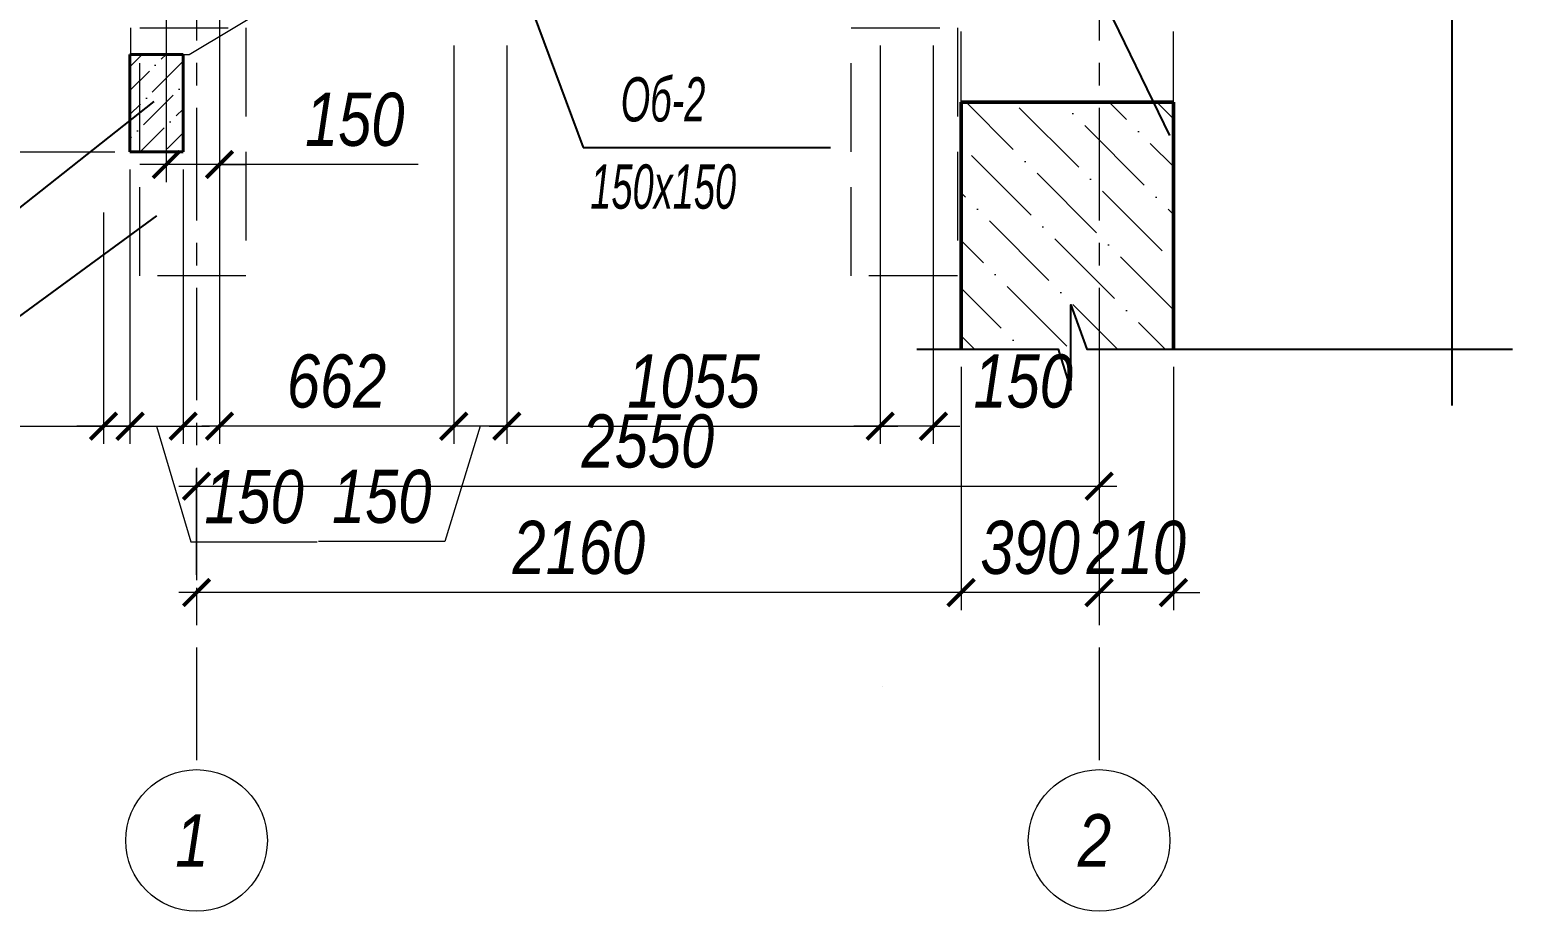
# Model space of a CAD drawing. Header units: millimetres. Extents: x 1582001 to 3303937, y 226471 to 491235.
# Drawn here: x 1601173 to 1609551, y 336501 to 341480 of the extents above; entities that cross this region are included whole.
import ezdxf
from ezdxf.enums import TextEntityAlignment as Align

# ---------------------------------------------------------------- set-up
doc = ezdxf.new("R2010")
doc.units = ezdxf.units.MM
doc.linetypes.add('CENTER', pattern=[50.8, 31.75, -6.35, 6.35, -6.35])
doc.linetypes.add('GOST2.303 4', pattern=[7, 5, -2, 0])
doc.layers.get('Defpoints').update_dxf_attribs({"color": 255, "lineweight": 30})
for name, color, linetype, lineweight in [('A-Wall-G', 22, 'Continuous', 50), ('Интерьер - Лестница_Ном_пера__1', 7, 'Continuous', 13), ('Конструктивный - Несущий_Ном_пера__1', 7, 'Continuous', 13), ('Оси', 251, 'CENTER', 9), ('Размер', 84, 'Continuous', 20), ('Размеры', 7, 'Continuous', 18), ('Штриховки', 251, 'Continuous', 20)]:
    doc.layers.add(name, color=color, linetype=linetype, lineweight=lineweight)
doc.layers.add('Rasmer', color=135, linetype='Continuous')
doc.styles.add('GOST 2.304', font='ARIALNI.TTF', dxfattribs={"width": 0.98, "height": 300})
doc.styles.add('STYLE1', font='ARIALNI.TTF', dxfattribs={"height": 300})
doc.styles.add('стиль1', font='ARIALNI.TTF', dxfattribs={"width": 0.98, "height": 300})
doc.dimstyles.new('50', dxfattribs={"dimtxt": 270, "dimasz": 150, "dimexe": 100, "dimexo": 100, "dimgap": 100, "dimtad": 1, "dimdec": 0, "dimlfac": 0.5, "dimzin": 0, "dimdsep": 46, "dimtxsty": 'стиль1', "dimblk": 'ARCHTICK', "dimcen": 0, "dimdle": 100, "dimclrd": 256, "dimclre": 256, "dimclrt": 256, "dimadec": 0, "dimazin": 0, "dimtfac": 1, "dimtdec": 0, "dimtix": 1, "dimtmove": 1, "dimatfit": 0, "dimldrblk": 'DOTSMALL', "dimfxl": 0, "dimtolj": 1, "dimtzin": 0, "dimlwd": -1, "dimlwe": -1, "dimarcsym": 0})

# ---------------------------------------------------------------- blocks, each defined once
blk = doc.blocks.new('_ArchTick')
at = {"color": 0, "linetype": 'ByBlock', "const_width": 0.15}
blk.add_lwpolyline([(-0.5, -0.5), (0.5, 0.5)], dxfattribs=at)
blk = doc.blocks.new('*D1130')
at = {"layer": 'Defpoints', "color": 0, "lineweight": -3, "ltscale": 100, "transparency": 16777216}
for p in [(1800719.2, 238935.5), (1801842.7, 238935.5), (1801230.1, 238635.5)]:
    blk.add_point(p, dxfattribs=at)
at = {"layer": 'Размер', "ltscale": 100, "transparency": 16777216}
for p, q in [((1800719.2, 238935.5), (1800719.2, 239085.5)), ((1801742.7, 238935.5), (1800619.2, 238935.5)), ((1800719.2, 238635.5), (1800719.2, 238935.5)), ((1801130.1, 238635.5), (1800619.2, 238635.5)), ((1800719.2, 238635.5), (1800719.2, 238485.5))]:
    blk.add_line(p, q, dxfattribs=at)
at = {"layer": 'Размер', "ltscale": 100, "transparency": 16777216, "xscale": 150, "yscale": 150, "zscale": 150}
for p, rotation in [((1800719.2, 238935.5), 270), ((1800719.2, 238635.5), 90)]:
    blk.add_blockref('_ArchTick', p, dxfattribs=dict(at, rotation=rotation))
at = {"layer": 'Размер', "ltscale": 100, "transparency": 16777216, "insert": (1800466, 238234.5), "char_height": 300, "attachment_point": 5, "rotation": 90, "style": 'стиль1'}
blk.add_mtext('\\A1;150', dxfattribs=at)
blk = doc.blocks.new('_DotSmall')
at = {"color": 0, "linetype": 'ByBlock', "const_width": 0.5}
blk.add_lwpolyline([(-0.0625, 0, 1), (0.0625, 0, 1)], format="xyb", close=True, dxfattribs=at)
blk = doc.blocks.new('*D1135')
at = {"layer": 'Defpoints', "color": 0, "lineweight": -3, "ltscale": 100, "transparency": 16777216}
for p in [(1806346.7, 238635.5), (1806646.7, 238635.5), (1806346.7, 236386.1)]:
    blk.add_point(p, dxfattribs=at)
at = {"layer": 'Размер', "ltscale": 100, "transparency": 16777216}
for p, q in [((1806346.7, 238535.5), (1806346.7, 236286.1)), ((1806646.7, 238535.5), (1806646.7, 236286.1)), ((1806346.7, 236386.1), (1806196.7, 236386.1)), ((1806646.7, 236386.1), (1806346.7, 236386.1)), ((1806646.7, 236386.1), (1806796.7, 236386.1))]:
    blk.add_line(p, q, dxfattribs=at)
at = {"layer": 'Размер', "ltscale": 100, "transparency": 16777216, "xscale": 150, "yscale": 150, "zscale": 150}
blk.add_blockref('_ArchTick', (1806346.7, 236386.1), dxfattribs=at)
at = {"layer": 'Размер', "ltscale": 100, "transparency": 16777216, "xscale": 150, "yscale": 150, "zscale": 150, "rotation": 180}
blk.add_blockref('_ArchTick', (1806646.7, 236386.1), dxfattribs=at)
at = {"layer": 'Размер', "ltscale": 100, "transparency": 16777216, "insert": (1807154.5, 236639.3), "char_height": 300, "attachment_point": 5, "style": 'стиль1'}
blk.add_mtext('\\A1;150', dxfattribs=at)
blk = doc.blocks.new('*D1136')
at = {"layer": 'Defpoints', "color": 0, "lineweight": -3, "ltscale": 100, "transparency": 16777216}
for p in [(1803936.7, 238635.5), (1804236.7, 238635.5), (1803936.7, 236386.1)]:
    blk.add_point(p, dxfattribs=at)
at = {"layer": 'Размер', "ltscale": 100, "transparency": 16777216}
for p, q in [((1803936.7, 238535.5), (1803936.7, 236286.1)), ((1804236.7, 238535.5), (1804236.7, 236286.1)), ((1803936.7, 236386.1), (1803786.7, 236386.1)), ((1804086.7, 236386.1), (1803887.2, 235734.4)), ((1804236.7, 236386.1), (1803936.7, 236386.1)), ((1804236.7, 236386.1), (1803936.7, 236386.1)), ((1804236.7, 236386.1), (1804386.7, 236386.1)), ((1803887.2, 235734.4), (1803172, 235734.4))]:
    blk.add_line(p, q, dxfattribs=at)
at = {"layer": 'Размер', "ltscale": 100, "transparency": 16777216, "xscale": 150, "yscale": 150, "zscale": 150}
blk.add_blockref('_ArchTick', (1803936.7, 236386.1), dxfattribs=at)
at = {"layer": 'Размер', "ltscale": 100, "transparency": 16777216, "xscale": 150, "yscale": 150, "zscale": 150, "rotation": 180}
blk.add_blockref('_ArchTick', (1804236.7, 236386.1), dxfattribs=at)
at = {"layer": 'Размер', "ltscale": 100, "transparency": 16777216, "insert": (1803529.6, 235987.6), "char_height": 300, "attachment_point": 5, "style": 'стиль1'}
blk.add_mtext('\\A1;150', dxfattribs=at)
blk = doc.blocks.new('*D1140')
at = {"layer": 'Defpoints', "color": 0, "lineweight": -3, "ltscale": 100, "transparency": 16777216}
for p in [(1802612.7, 240113.4), (1803936.7, 238635.5), (1802612.7, 236386.1)]:
    blk.add_point(p, dxfattribs=at)
at = {"layer": 'Размер', "ltscale": 100, "transparency": 16777216}
for p, q in [((1802612.7, 240013.4), (1802612.7, 236286.1)), ((1803936.7, 238535.5), (1803936.7, 236286.1)), ((1804036.7, 236386.1), (1802512.7, 236386.1))]:
    blk.add_line(p, q, dxfattribs=at)
at = {"layer": 'Размер', "ltscale": 100, "transparency": 16777216, "xscale": 150, "yscale": 150, "zscale": 150, "rotation": 180}
blk.add_blockref('_ArchTick', (1802612.7, 236386.1), dxfattribs=at)
at = {"layer": 'Размер', "ltscale": 100, "transparency": 16777216, "xscale": 150, "yscale": 150, "zscale": 150}
blk.add_blockref('_ArchTick', (1803936.7, 236386.1), dxfattribs=at)
at = {"layer": 'Размер', "ltscale": 100, "transparency": 16777216, "insert": (1803274.7, 236639.3), "char_height": 300, "attachment_point": 5, "style": 'стиль1'}
blk.add_mtext('\\A1;662', dxfattribs=at)
blk = doc.blocks.new('*D1141')
at = {"layer": 'Defpoints', "color": 0, "lineweight": -3, "ltscale": 100, "transparency": 16777216}
for p in [(1802312.7, 240135.5), (1802612.7, 240113.4), (1802312.7, 237864)]:
    blk.add_point(p, dxfattribs=at)
at = {"layer": 'Размер', "ltscale": 100, "transparency": 16777216}
for p, q in [((1802312.7, 240035.5), (1802312.7, 237764)), ((1802612.7, 240013.4), (1802612.7, 237764)), ((1802312.7, 237864), (1802162.7, 237864)), ((1802612.7, 237864), (1802312.7, 237864)), ((1802612.7, 237864), (1802312.7, 237864)), ((1802612.7, 237864), (1802762.7, 237864)), ((1803735.1, 237864), (1802612.7, 237864))]:
    blk.add_line(p, q, dxfattribs=at)
at = {"layer": 'Размер', "ltscale": 100, "transparency": 16777216, "xscale": 150, "yscale": 150, "zscale": 150}
blk.add_blockref('_ArchTick', (1802312.7, 237864), dxfattribs=at)
at = {"layer": 'Размер', "ltscale": 100, "transparency": 16777216, "xscale": 150, "yscale": 150, "zscale": 150, "rotation": 180}
blk.add_blockref('_ArchTick', (1802612.7, 237864), dxfattribs=at)
at = {"layer": 'Размер', "ltscale": 100, "transparency": 16777216, "insert": (1803377.5, 238117.2), "char_height": 300, "attachment_point": 5, "style": 'стиль1'}
blk.add_mtext('\\A1;150', dxfattribs=at)
blk = doc.blocks.new('*D1128')
at = {"layer": 'Defpoints', "color": 0, "lineweight": -3, "ltscale": 100, "transparency": 16777216}
for p in [(1802107.4, 237935.5), (1801957.4, 237693.5), (1802107.4, 236386.1)]:
    blk.add_point(p, dxfattribs=at)
at = {"layer": 'Размер', "ltscale": 100, "transparency": 16777216}
for p, q in [((1802107.4, 237835.5), (1802107.4, 236286.1)), ((1801957.4, 237593.5), (1801957.4, 236286.1)), ((1801010.1, 236386.1), (1801957.4, 236386.1)), ((1801957.4, 236386.1), (1801807.4, 236386.1)), ((1801957.4, 236386.1), (1802107.4, 236386.1)), ((1801957.4, 236386.1), (1802107.4, 236386.1)), ((1802107.4, 236386.1), (1802257.4, 236386.1))]:
    blk.add_line(p, q, dxfattribs=at)
at = {"layer": 'Размер', "ltscale": 100, "transparency": 16777216, "xscale": 150, "yscale": 150, "zscale": 150}
blk.add_blockref('_ArchTick', (1801957.4, 236386.1), dxfattribs=at)
at = {"layer": 'Размер', "ltscale": 100, "transparency": 16777216, "xscale": 150, "yscale": 150, "zscale": 150, "rotation": 180}
blk.add_blockref('_ArchTick', (1802107.4, 236386.1), dxfattribs=at)
at = {"layer": 'Размер', "ltscale": 100, "transparency": 16777216, "insert": (1801279.6, 236638.7), "char_height": 300, "attachment_point": 5, "style": 'стиль1'}
blk.add_mtext('\\A1;75', dxfattribs=at)
blk = doc.blocks.new('*D1129')
at = {"layer": 'Defpoints', "color": 0, "lineweight": -3, "ltscale": 100, "transparency": 16777216}
for p in [(1802107.4, 237935.5), (1802407.4, 237935.5), (1802407.4, 236386.1)]:
    blk.add_point(p, dxfattribs=at)
at = {"layer": 'Размер', "ltscale": 100, "transparency": 16777216}
for p, q in [((1802107.4, 237835.5), (1802107.4, 236286.1)), ((1802407.4, 237835.5), (1802407.4, 236286.1)), ((1802107.4, 236386.1), (1801957.4, 236386.1)), ((1802107.4, 236386.1), (1802407.4, 236386.1)), ((1802107.4, 236386.1), (1802407.4, 236386.1)), ((1802257.4, 236386.1), (1802450.7, 235733.1)), ((1802407.4, 236386.1), (1802557.4, 236386.1)), ((1802450.7, 235733.1), (1803165.9, 235733.1))]:
    blk.add_line(p, q, dxfattribs=at)
at = {"layer": 'Размер', "ltscale": 100, "transparency": 16777216, "xscale": 150, "yscale": 150, "zscale": 150}
blk.add_blockref('_ArchTick', (1802107.4, 236386.1), dxfattribs=at)
at = {"layer": 'Размер', "ltscale": 100, "transparency": 16777216, "xscale": 150, "yscale": 150, "zscale": 150, "rotation": 180}
blk.add_blockref('_ArchTick', (1802407.4, 236386.1), dxfattribs=at)
at = {"layer": 'Размер', "ltscale": 100, "transparency": 16777216, "insert": (1802808.3, 235986.3), "char_height": 300, "attachment_point": 5, "style": 'стиль1'}
blk.add_mtext('\\A1;150', dxfattribs=at)
blk = doc.blocks.new('*D1125')
at = {"layer": 'Defpoints', "color": 0, "lineweight": -3, "ltscale": 100, "transparency": 16777216}
for p in [(1804236.7, 237410.8), (1806346.7, 237410.8), (1806346.7, 236386.1)]:
    blk.add_point(p, dxfattribs=at)
at = {"layer": 'Размер', "ltscale": 100, "transparency": 16777216}
for p, q in [((1804236.7, 237310.8), (1804236.7, 236286.1)), ((1806346.7, 237310.8), (1806346.7, 236286.1)), ((1804136.7, 236386.1), (1806446.7, 236386.1))]:
    blk.add_line(p, q, dxfattribs=at)
at = {"layer": 'Размер', "ltscale": 100, "transparency": 16777216, "xscale": 150, "yscale": 150, "zscale": 150, "rotation": 180}
blk.add_blockref('_ArchTick', (1804236.7, 236386.1), dxfattribs=at)
at = {"layer": 'Размер', "ltscale": 100, "transparency": 16777216, "xscale": 150, "yscale": 150, "zscale": 150}
blk.add_blockref('_ArchTick', (1806346.7, 236386.1), dxfattribs=at)
at = {"layer": 'Размер', "ltscale": 100, "transparency": 16777216, "insert": (1805291.7, 236639.3), "char_height": 300, "attachment_point": 5, "style": 'стиль1'}
blk.add_mtext('\\A1;1055', dxfattribs=at)
blk = doc.blocks.new('*D1143')
at = {"layer": 'Defpoints', "color": 0, "lineweight": -3, "ltscale": 100, "transparency": 16777216}
for p in [(1807583.5, 236821.3), (1808003.5, 236821.3), (1807583.5, 235446.4)]:
    blk.add_point(p, dxfattribs=at)
at = {"layer": 'Размер', "ltscale": 100, "transparency": 16777216}
for p, q in [((1807583.5, 236721.3), (1807583.5, 235346.4)), ((1808003.5, 236721.3), (1808003.5, 235346.4)), ((1807583.5, 235446.4), (1807433.5, 235446.4)), ((1808003.5, 235446.4), (1807583.5, 235446.4)), ((1808003.5, 235446.4), (1808153.5, 235446.4))]:
    blk.add_line(p, q, dxfattribs=at)
at = {"layer": 'Размер', "ltscale": 100, "transparency": 16777216, "xscale": 150, "yscale": 150, "zscale": 150}
blk.add_blockref('_ArchTick', (1807583.5, 235446.4), dxfattribs=at)
at = {"layer": 'Размер', "ltscale": 100, "transparency": 16777216, "xscale": 150, "yscale": 150, "zscale": 150, "rotation": 180}
blk.add_blockref('_ArchTick', (1808003.5, 235446.4), dxfattribs=at)
at = {"layer": 'Размер', "ltscale": 100, "transparency": 16777216, "insert": (1807793.5, 235699.5), "char_height": 300, "attachment_point": 5, "style": 'стиль1'}
blk.add_mtext('\\A1;210', dxfattribs=at)
blk = doc.blocks.new('*D1144')
at = {"layer": 'Defpoints', "color": 0, "lineweight": -3, "ltscale": 100, "transparency": 16777216}
for p in [(1806803.5, 236821.3), (1807583.5, 236821.3), (1806803.5, 235446.4)]:
    blk.add_point(p, dxfattribs=at)
at = {"layer": 'Размер', "ltscale": 100, "transparency": 16777216}
for p, q in [((1806803.5, 236721.3), (1806803.5, 235346.4)), ((1807583.5, 236721.3), (1807583.5, 235346.4)), ((1807683.5, 235446.4), (1806703.5, 235446.4))]:
    blk.add_line(p, q, dxfattribs=at)
at = {"layer": 'Размер', "ltscale": 100, "transparency": 16777216, "xscale": 150, "yscale": 150, "zscale": 150, "rotation": 180}
blk.add_blockref('_ArchTick', (1806803.5, 235446.4), dxfattribs=at)
at = {"layer": 'Размер', "ltscale": 100, "transparency": 16777216, "xscale": 150, "yscale": 150, "zscale": 150}
blk.add_blockref('_ArchTick', (1807583.5, 235446.4), dxfattribs=at)
at = {"layer": 'Размер', "ltscale": 100, "transparency": 16777216, "insert": (1807193.5, 235699.5), "char_height": 300, "attachment_point": 5, "style": 'стиль1'}
blk.add_mtext('\\A1;390', dxfattribs=at)
blk = doc.blocks.new('*D1126')
at = {"layer": 'Defpoints', "color": 0, "lineweight": -3, "ltscale": 100, "transparency": 16777216}
for p in [(1802483.5, 235572.8), (1802483.5, 235446.4), (1806803.5, 235446.4)]:
    blk.add_point(p, dxfattribs=at)
at = {"layer": 'Размер', "ltscale": 100, "transparency": 16777216}
for p, q in [((1806903.5, 235446.4), (1802383.5, 235446.4)), ((1802483.5, 235472.8), (1802483.5, 235346.4))]:
    blk.add_line(p, q, dxfattribs=at)
at = {"layer": 'Размер', "ltscale": 100, "transparency": 16777216, "xscale": 150, "yscale": 150, "zscale": 150, "rotation": 180}
blk.add_blockref('_ArchTick', (1802483.5, 235446.4), dxfattribs=at)
at = {"layer": 'Размер', "ltscale": 100, "transparency": 16777216, "xscale": 150, "yscale": 150, "zscale": 150}
blk.add_blockref('_ArchTick', (1806803.5, 235446.4), dxfattribs=at)
at = {"layer": 'Размер', "ltscale": 100, "transparency": 16777216, "insert": (1804643.5, 235699.5), "char_height": 300, "attachment_point": 5, "style": 'стиль1'}
blk.add_mtext('\\A1;2160', dxfattribs=at)
blk = doc.blocks.new('*D1145')
at = {"layer": 'Defpoints', "color": 0, "lineweight": -3, "ltscale": 100, "transparency": 16777216}
for p in [(1807583.5, 236647.5), (1807583.5, 236047.6), (1802483.5, 235446.4)]:
    blk.add_point(p, dxfattribs=at)
at = {"layer": 'Размер', "ltscale": 100, "transparency": 16777216}
for p, q in [((1807583.5, 236547.5), (1807583.5, 235947.6)), ((1802483.5, 235546.4), (1802483.5, 236147.6)), ((1802383.5, 236047.6), (1807683.5, 236047.6))]:
    blk.add_line(p, q, dxfattribs=at)
at = {"layer": 'Размер', "ltscale": 100, "transparency": 16777216, "xscale": 150, "yscale": 150, "zscale": 150, "rotation": 180}
blk.add_blockref('_ArchTick', (1802483.5, 236047.6), dxfattribs=at)
at = {"layer": 'Размер', "ltscale": 100, "transparency": 16777216, "xscale": 150, "yscale": 150, "zscale": 150}
blk.add_blockref('_ArchTick', (1807583.5, 236047.6), dxfattribs=at)
at = {"layer": 'Размер', "ltscale": 100, "transparency": 16777216, "insert": (1805033.5, 236300.7), "char_height": 300, "attachment_point": 5, "style": 'стиль1'}
blk.add_mtext('\\A1;2550', dxfattribs=at)
blk = doc.blocks.new('1-1')
at = {"layer": 'Штриховки', "ltscale": 100}
h = blk.add_hatch(dxfattribs=at)
h.set_pattern_fill('ANSI36', color=256, scale=30, style=0)
h.set_pattern_definition([(45, (1625623.97, 200681.97), (50.51394, 185.21778), [238.125, -47.625, 0, -47.625])])
h.paths.add_polyline_path([(1802107.4, 237935.5), (1802407.4, 237935.5), (1802407.4, 238477.5), (1802406.5, 238485.5), (1802107.4, 238485.5)])
h = blk.add_hatch(dxfattribs=at)
h.set_pattern_fill('ANSI36', color=256, scale=60, style=0)
h.set_pattern_definition([(135, (5164359.38, -311263.82), (-101.027881, 370.435565), [476.25, -95.25, 0, -95.25])])
h.paths.add_polyline_path([(1807323.5, 236821.3), (1808003.5, 236821.3), (1808003.5, 238215.6), (1807323.5, 238215.6)])
h.paths.add_polyline_path([(1806803.5, 236821.3), (1807323.5, 236821.3), (1807323.5, 238215.6), (1806803.5, 238215.6)])
h.paths.add_polyline_path([(1806782.7, 234915.6), (1806782.7, 234915.5), (1806803.5, 234915.5), (1806803.5, 234915.6)])
edge = h.paths.add_edge_path()
edge.add_arc((1806187.2, 234897.7), 400, 2.55156, 2.56208)
edge.add_line((1806586.8, 234915.6), (1806203.5, 234915.6))
edge.add_line((1806203.5, 234915.6), (1806203.5, 234915.5))
edge.add_line((1806203.5, 234915.5), (1806586.8, 234915.5))
at = {"color": 0, "lineweight": -3, "ltscale": 100}
for points in [[(1809576.3, 245193.6), (1809576.3, 240822.6), (1809346.4, 240750.5), (1809768.6, 240750.5), (1809576.3, 240661.4), (1809576.3, 236502.5)], [(1806554.4, 236821.3), (1807352.4, 236821.3), (1807424.6, 236591.4), (1807424.6, 237071.9), (1807513.6, 236821.3), (1809918.4, 236821.3)]]:
    blk.add_lwpolyline(points, dxfattribs=at)
at = {"layer": 'A-Wall-G', "color": 0, "ltscale": 100}
for q in [(1806803.5, 236821.3), (1808003.5, 238215.5)]:
    blk.add_line((1806803.5, 238215.5), q, dxfattribs=at)
blk.add_lwpolyline([(1808003.5, 236821.3), (1808003.5, 238215.5)], dxfattribs=at)
at = {"layer": 'Rasmer', "ltscale": 2}
for p, q in [((1807084.2, 239876.3), (1807981.6, 238027.6)), ((1804077.4, 239550.2), (1804667.7, 237960.6)), ((1801326.1, 237495.3), (1802244.8, 238220.3)), ((1804667.7, 237960.6), (1806066.5, 237960.6))]:
    blk.add_line(p, q, dxfattribs=at)
blk.add_lwpolyline([(1800967.9, 236631.3), (1802259.7, 237574)], dxfattribs=at)
at = {"layer": 'Интерьер - Лестница_Ном_пера__1', "linetype": 'Continuous', "lineweight": 40}
for p, q in [((1802107.4, 238485.5), (1802107.4, 237935.5)), ((1802407.4, 238485.5), (1802107.4, 238485.5)), ((1802407.4, 238485.5), (1802407.4, 237935.5)), ((1802107.4, 237935.5), (1802407.4, 237935.5))]:
    blk.add_line(p, q, dxfattribs=at)
at = {"layer": 'Конструктивный - Несущий_Ном_пера__1', "color": 24, "linetype": 'Continuous'}
blk.add_lwpolyline([(1802109.4, 238635.5), (1802109.4, 238485.5), (1802442.5, 238485.5), (1803942.7, 239385.7)], dxfattribs=at)
at = {"layer": 'Оси', "ltscale": 20}
for p, q in [((1802483.5, 245295.5), (1802483.5, 234446.4)), ((1807583.5, 245295.5), (1807583.5, 234446.4))]:
    blk.add_line(p, q, dxfattribs=at)
at = {"layer": 'Оси', "linetype": 'Continuous', "ltscale": 100}
for centre in [(1802483.5, 234046.4), (1802483.5, 234046.4), (1807583.5, 234046.4), (1807583.5, 234046.4)]:
    blk.add_circle(centre, 400, dxfattribs=at)
at = {"layer": 'Размеры', "ltscale": 100}
for points in [[(1806803.5, 238215.5), (1806803.5, 238615.6)], [(1808003.5, 238215.5), (1808003.5, 238615.6)]]:
    blk.add_lwpolyline(points, dxfattribs=at)
at = {"layer": 'Размеры'}
blk.add_lwpolyline([(1798703.4, 237935.5), (1802021.3, 237935.5)], dxfattribs=at)
at = {"layer": 'Штриховки', "linetype": 'GOST2.303 4', "ltscale": 100}
for points in [[(1802762.7, 238635.5), (1802762.7, 237235.5), (1802162.7, 237235.5), (1802162.7, 238635.5), (1802762.7, 238635.5)], [(1806782.7, 238635.5), (1806782.7, 237235.5), (1806182.7, 237235.5), (1806182.7, 238635.5), (1806782.7, 238635.5)]]:
    blk.add_lwpolyline(points, dxfattribs=at)
at = {"layer": 'Rasmer', "ltscale": 2, "style": 'STYLE1', "width": 0.75}
for s, p in [('Об-2', (1804880, 238107)), ('150х150', (1804708.4, 237614.5))]:
    blk.add_text(s, height=250, dxfattribs=at).set_placement(p)
at = {"layer": 'Оси', "linetype": 'Continuous', "ltscale": 100, "style": 'GOST 2.304'}
for s, p in [('1', (1802457.2, 234046.4)), ('2', (1807557.2, 234046.4))]:
    blk.add_text(s, height=297.2, dxfattribs=at).set_placement(p, align=Align.MIDDLE_CENTER)
at = {"layer": 'Размер', "ltscale": 100}
for base, p1, p2, picture, middle in [((1802312.7, 237864), (1802612.7, 240113.4), (1802312.7, 240135.5), '*D1141', (1803377.5, 237883.9)), ((1803936.7, 236386.1), (1804236.7, 238635.5), (1803936.7, 238635.5), '*D1136', (1803787.2, 235734.4)), ((1806346.7, 236386.1), (1806646.7, 238635.5), (1806346.7, 238635.5), '*D1135', (1807154.5, 236386.1)), ((1802107.4, 236386.1), (1801957.4, 237693.5), (1802107.4, 237935.5), '*D1128', (1801279.6, 236621.1)), ((1802407.4, 236386.1), (1802107.4, 237935.5), (1802407.4, 237935.5), '*D1129', (1802550.7, 235733.1))]:
    dim = blk.add_linear_dim(base=base, p1=p1, p2=p2, dimstyle='50', dxfattribs=at)
    dim.commit()
    dim.dimension.update_dxf_attribs({"geometry": picture, "text_midpoint": middle, "dimtype": 160})
for base, p1, p2, picture, middle in [((1802612.7, 236386.1), (1803936.7, 238635.5), (1802612.7, 240113.4), '*D1140', (1803274.7, 236639.3)), ((1806346.7, 236386.1), (1804236.7, 237410.8), (1806346.7, 237410.8), '*D1125', (1805291.7, 236639.3)), ((1806803.5, 235446.4), (1807583.5, 236821.3), (1806803.5, 236821.3), '*D1144', (1807193.5, 235699.5)), ((1807583.5, 235446.4), (1808003.5, 236821.3), (1807583.5, 236821.3), '*D1143', (1807793.5, 235699.5)), ((1807583.5, 236047.6), (1802483.5, 235446.4), (1807583.5, 236647.5), '*D1145', (1805033.5, 236300.7)), ((1802483.5, 235446.4), (1806803.5, 235446.4), (1802483.5, 235572.8), '*D1126', (1804643.5, 235699.5))]:
    dim = blk.add_linear_dim(base=base, p1=p1, p2=p2, dimstyle='50', dxfattribs=at)
    dim.commit()
    dim.dimension.update_dxf_attribs({"geometry": picture, "text_midpoint": middle})
dim = blk.add_linear_dim(base=(1800719.2, 238935.5), p1=(1801230.1, 238635.5), p2=(1801842.7, 238935.5), angle=90, dimstyle='50', dxfattribs=at)
dim.commit()
dim.dimension.update_dxf_attribs({"geometry": '*D1130', "text_midpoint": (1800719.2, 238234.5), "dimtype": 160})

msp = doc.modelspace()

# ---------------------------------------------------------------- block references
at = {"lineweight": -3}
msp.add_blockref('1-1', (-200367.8, 102854.9), dxfattribs=at)

doc.saveas('drawing.dxf')
